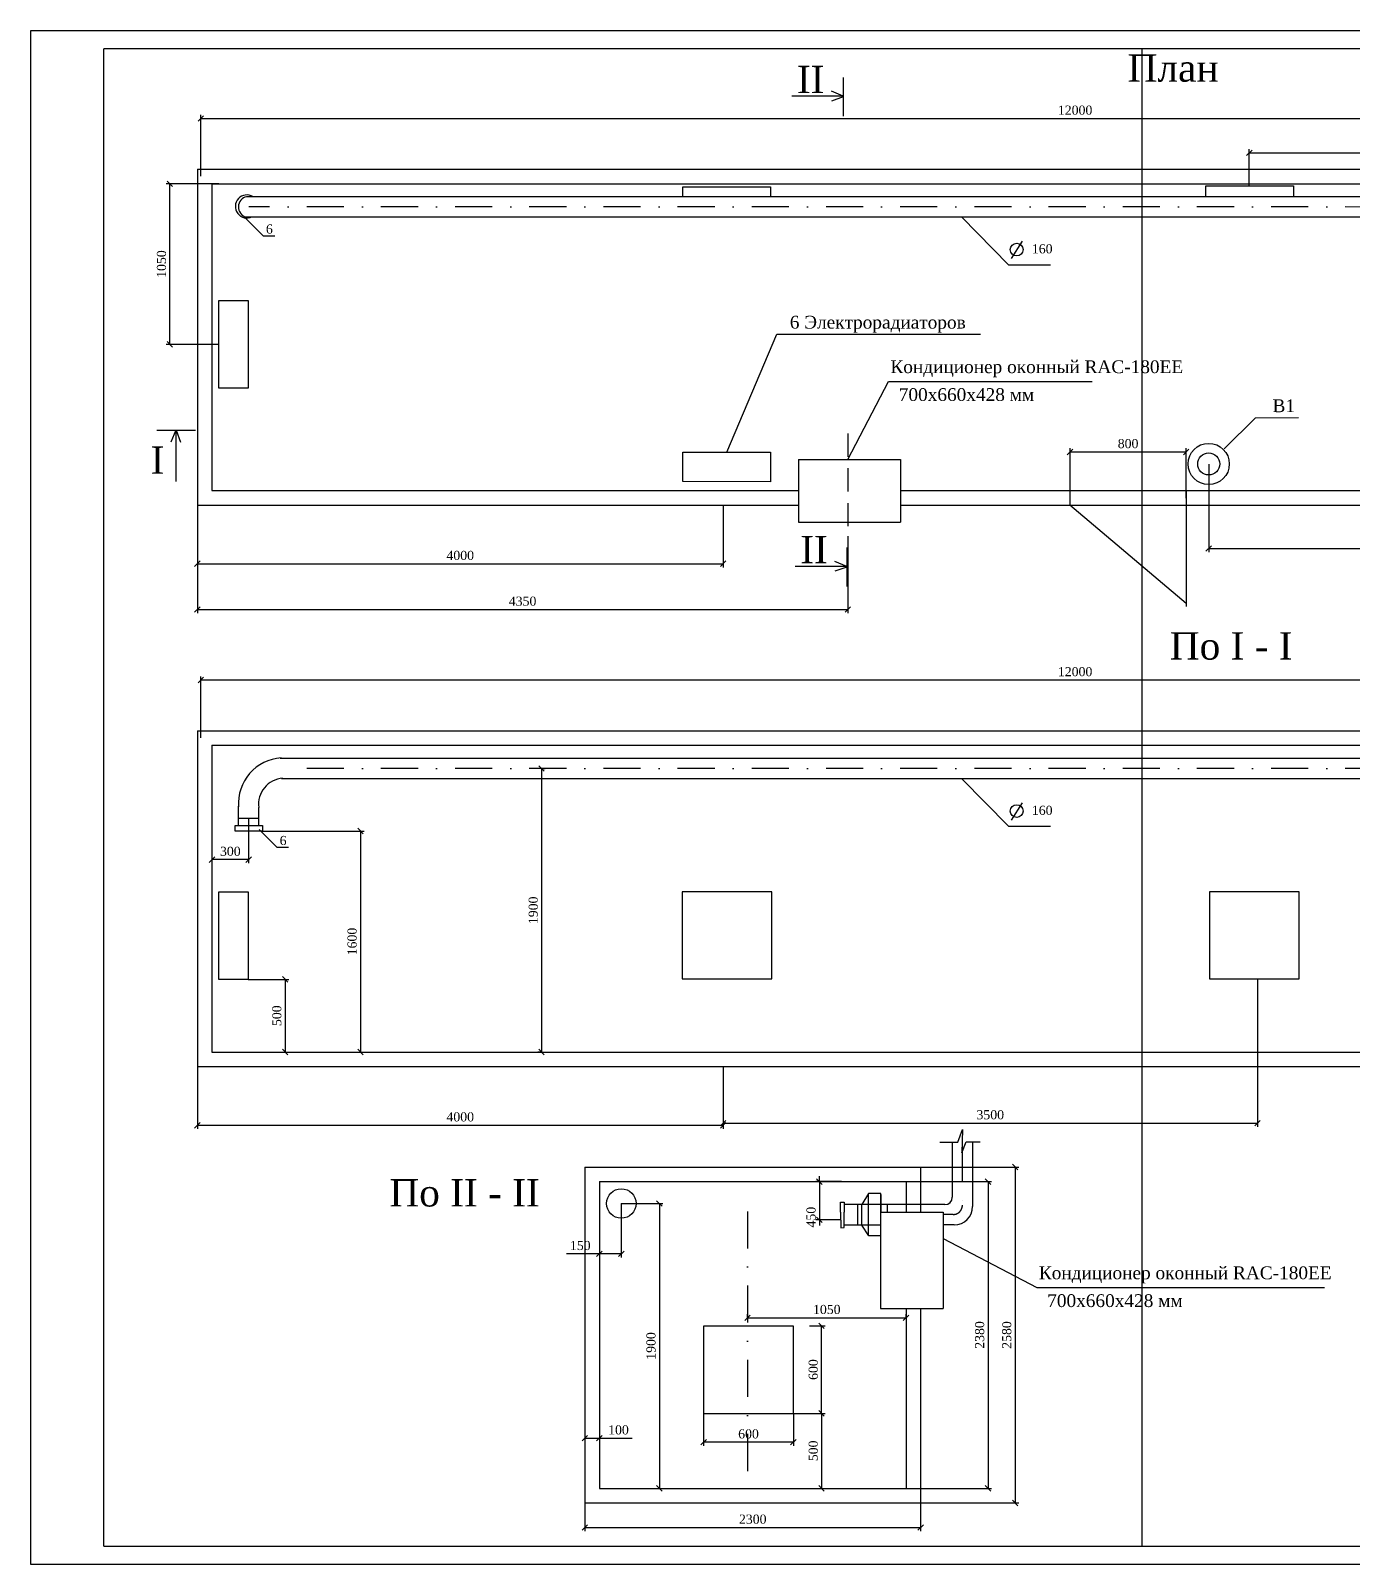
# Model space of a CAD drawing. Header units: millimetres. Extents: x 158645 to 1043550, y -60647 to 236438.
# Drawn here: x 344315 to 380519, y -978 to 41022 of the extents above; entities that cross this region are included whole.
import ezdxf

# ---------------------------------------------------------------- set-up
doc = ezdxf.new("R2010")
doc.units = ezdxf.units.MM
doc.linetypes.add('DASHDOT', pattern=[25.4, 12.7, -6.35, 0, -6.35])
doc.linetypes.add('DASHED', pattern=[19.05, 12.7, -6.35])
doc.layers.add('опорудование', color=7, linetype='Continuous')
doc.styles.add('CН', font='TIMES.TTF')
doc.dimstyles.new('СИС', dxfattribs={"dimscale": 0, "dimtxt": 100, "dimasz": 150, "dimexe": 100, "dimexo": 0.625, "dimgap": 100, "dimtad": 1, "dimdsep": 46, "dimtxsty": 'CН', "dimblk": 'OBLIQUE', "dimcen": 2.5, "dimclrd": 3, "dimclre": 3, "dimclrt": 7, "dimadec": 0, "dimazin": 0, "dimtm": 1e-09, "dimtfac": 1, "dimtmove": 0, "dimatfit": 3, "dimldrblk": 'NONE', "dimfxl": 0, "dimtolj": 1, "dimtzin": 0, "dimarcsym": 0})

# ---------------------------------------------------------------- blocks, each defined once
blk = doc.blocks.new('_Oblique')
at = {"color": 0, "lineweight": -2}
blk.add_line((-0.5, -0.5), (0.5, 0.5), dxfattribs=at)
blk = doc.blocks.new('*D35')
at = {"layer": 'Defpoints', "color": 0, "ltscale": 80}
for p in [(375966, 29485), (372786, 28217), (375966, 28219)]:
    blk.add_point(p, dxfattribs=at)
at = {"layer": 'опорудование', "color": 3, "lineweight": -2, "ltscale": 80}
for p, q in [((372786, 28218), (372786, 29585)), ((372786, 29485), (375966, 29485)), ((375966, 28219), (375966, 29585))]:
    blk.add_line(p, q, dxfattribs=at)
at = {"layer": 'опорудование', "color": 3, "lineweight": -2, "ltscale": 80, "xscale": 150, "yscale": 150, "zscale": 150, "rotation": 180}
blk.add_blockref('_Oblique', (372786, 29485), dxfattribs=at)
at = {"layer": 'опорудование', "color": 3, "lineweight": -2, "ltscale": 80, "xscale": 150, "yscale": 150, "zscale": 150}
blk.add_blockref('_Oblique', (375966, 29485), dxfattribs=at)
at = {"layer": 'опорудование', "color": 7, "ltscale": 80, "insert": (374376, 29712), "char_height": 250, "attachment_point": 5, "style": 'CН'}
blk.add_mtext('\\A1;{\\fTimes New Roman|b0|i0|c204|p18;800}', dxfattribs=at)
blk = doc.blocks.new('_None')
blk = doc.blocks.new('*D36')
at = {"layer": 'Defpoints', "color": 0, "ltscale": 80}
for p in [(396875, 38617), (348974, 37037), (396875, 37180)]:
    blk.add_point(p, dxfattribs=at)
at = {"layer": 'опорудование', "color": 3, "lineweight": -2, "ltscale": 80}
for p, q in [((348974, 37037), (348974, 38717)), ((396875, 37181), (396875, 38717)), ((348974, 38617), (396875, 38617))]:
    blk.add_line(p, q, dxfattribs=at)
at = {"layer": 'опорудование', "color": 3, "lineweight": -2, "ltscale": 80, "xscale": 150, "yscale": 150, "zscale": 150, "rotation": 180}
blk.add_blockref('_Oblique', (348974, 38617), dxfattribs=at)
at = {"layer": 'опорудование', "color": 3, "lineweight": -2, "ltscale": 80, "xscale": 150, "yscale": 150, "zscale": 150}
blk.add_blockref('_Oblique', (396875, 38617), dxfattribs=at)
at = {"layer": 'опорудование', "color": 7, "ltscale": 80, "insert": (372925, 38844), "char_height": 250, "attachment_point": 5, "style": 'CН'}
blk.add_mtext('\\A1;{\\fTimes New Roman|b0|i0|c204|p18;12000}', dxfattribs=at)
blk = doc.blocks.new('*D38')
at = {"layer": 'Defpoints', "color": 0, "ltscale": 80}
for p in [(348882, 28030), (363282, 28030), (363282, 26424)]:
    blk.add_point(p, dxfattribs=at)
at = {"layer": 'опорудование', "color": 3, "lineweight": -2, "ltscale": 80}
for p, q in [((348882, 28029), (348882, 26324)), ((363282, 28029), (363282, 26324)), ((348882, 26424), (363282, 26424))]:
    blk.add_line(p, q, dxfattribs=at)
at = {"layer": 'опорудование', "color": 3, "lineweight": -2, "ltscale": 80, "xscale": 150, "yscale": 150, "zscale": 150, "rotation": 180}
blk.add_blockref('_Oblique', (348882, 26424), dxfattribs=at)
at = {"layer": 'опорудование', "color": 3, "lineweight": -2, "ltscale": 80, "xscale": 150, "yscale": 150, "zscale": 150}
blk.add_blockref('_Oblique', (363282, 26424), dxfattribs=at)
at = {"layer": 'опорудование', "color": 7, "ltscale": 80, "insert": (356082, 26651), "char_height": 250, "attachment_point": 5, "style": 'CН'}
blk.add_mtext('\\A1;{\\fTimes New Roman|b0|i0|c204|p18;4000}', dxfattribs=at)
blk = doc.blocks.new('*D39')
at = {"layer": 'Defpoints', "color": 0, "ltscale": 80}
for p in [(389028, 37676), (389028, 37551), (377696, 36776)]:
    blk.add_point(p, dxfattribs=at)
at = {"layer": 'опорудование', "color": 3, "lineweight": -2, "ltscale": 80}
for p, q in [((377696, 36776), (377696, 37776)), ((377696, 37676), (389028, 37676)), ((389028, 37551), (389028, 37776))]:
    blk.add_line(p, q, dxfattribs=at)
at = {"layer": 'опорудование', "color": 3, "lineweight": -2, "ltscale": 80, "xscale": 150, "yscale": 150, "zscale": 150, "rotation": 180}
blk.add_blockref('_Oblique', (377696, 37676), dxfattribs=at)
at = {"layer": 'опорудование', "color": 3, "lineweight": -2, "ltscale": 80, "xscale": 150, "yscale": 150, "zscale": 150}
blk.add_blockref('_Oblique', (389028, 37676), dxfattribs=at)
at = {"layer": 'опорудование', "color": 7, "ltscale": 80, "insert": (383362, 37903), "char_height": 250, "attachment_point": 5, "style": 'CН'}
blk.add_mtext('\\A1;{\\fTimes New Roman|b0|i0|c204|p18;4000}', dxfattribs=at)
blk = doc.blocks.new('*D40')
at = {"layer": 'Defpoints', "color": 0, "ltscale": 80}
for p in [(348126, 36830), (349471, 36830), (349471, 32431)]:
    blk.add_point(p, dxfattribs=at)
at = {"layer": 'опорудование', "color": 3, "lineweight": -2, "ltscale": 80}
for p, q in [((349470, 36830), (348026, 36830)), ((348126, 32431), (348126, 36830)), ((349470, 32431), (348026, 32431))]:
    blk.add_line(p, q, dxfattribs=at)
at = {"layer": 'опорудование', "color": 3, "lineweight": -2, "ltscale": 80, "xscale": 150, "yscale": 150, "zscale": 150}
for p, rotation in [((348126, 36830), 90), ((348126, 32431), 270)]:
    blk.add_blockref('_Oblique', p, dxfattribs=dict(at, rotation=rotation))
at = {"layer": 'опорудование', "color": 7, "ltscale": 80, "insert": (347899, 34630), "char_height": 250, "attachment_point": 5, "rotation": 90, "style": 'CН'}
blk.add_mtext('\\A1;{\\fTimes New Roman|b0|i0|c204|p18;1050}', dxfattribs=at)
blk = doc.blocks.new('*D45')
at = {"layer": 'Defpoints', "color": 0, "ltscale": 80}
for p in [(396875, 23240), (348974, 21659), (396875, 21803)]:
    blk.add_point(p, dxfattribs=at)
at = {"layer": 'опорудование', "color": 3, "lineweight": -2, "ltscale": 80}
for p, q in [((348974, 21660), (348974, 23340)), ((348974, 23240), (396875, 23240)), ((396875, 21803), (396875, 23340))]:
    blk.add_line(p, q, dxfattribs=at)
at = {"layer": 'опорудование', "color": 3, "lineweight": -2, "ltscale": 80, "xscale": 150, "yscale": 150, "zscale": 150, "rotation": 180}
blk.add_blockref('_Oblique', (348974, 23240), dxfattribs=at)
at = {"layer": 'опорудование', "color": 3, "lineweight": -2, "ltscale": 80, "xscale": 150, "yscale": 150, "zscale": 150}
blk.add_blockref('_Oblique', (396875, 23240), dxfattribs=at)
at = {"layer": 'опорудование', "color": 7, "ltscale": 80, "insert": (372925, 23467), "char_height": 250, "attachment_point": 5, "style": 'CН'}
blk.add_mtext('\\A1;{\\fTimes New Roman|b0|i0|c204|p18;12000}', dxfattribs=at)
blk = doc.blocks.new('*D47')
at = {"layer": 'Defpoints', "color": 0, "ltscale": 80}
for p in [(348882, 12652), (363282, 12652), (363282, 11046)]:
    blk.add_point(p, dxfattribs=at)
at = {"layer": 'опорудование', "color": 3, "lineweight": -2, "ltscale": 80}
for p, q in [((348882, 12651), (348882, 10946)), ((363282, 12651), (363282, 10946)), ((348882, 11046), (363282, 11046))]:
    blk.add_line(p, q, dxfattribs=at)
at = {"layer": 'опорудование', "color": 3, "lineweight": -2, "ltscale": 80, "xscale": 150, "yscale": 150, "zscale": 150, "rotation": 180}
blk.add_blockref('_Oblique', (348882, 11046), dxfattribs=at)
at = {"layer": 'опорудование', "color": 3, "lineweight": -2, "ltscale": 80, "xscale": 150, "yscale": 150, "zscale": 150}
blk.add_blockref('_Oblique', (363282, 11046), dxfattribs=at)
at = {"layer": 'опорудование', "color": 7, "ltscale": 80, "insert": (356082, 11274), "char_height": 250, "attachment_point": 5, "style": 'CН'}
blk.add_mtext('\\A1;{\\fTimes New Roman|b0|i0|c204|p18;4000}', dxfattribs=at)
blk = doc.blocks.new('*D48')
at = {"layer": 'Defpoints', "color": 0, "ltscale": 80}
for p in [(350271, 15041), (350271, 13052), (351285, 13052)]:
    blk.add_point(p, dxfattribs=at)
at = {"layer": 'опорудование', "color": 3, "lineweight": -2, "ltscale": 80}
for p, q in [((350271, 15041), (351385, 15041)), ((351285, 15041), (351285, 13052)), ((350271, 13052), (351385, 13052))]:
    blk.add_line(p, q, dxfattribs=at)
at = {"layer": 'опорудование', "color": 3, "lineweight": -2, "ltscale": 80, "xscale": 150, "yscale": 150, "zscale": 150}
for p, rotation in [((351285, 15041), 90), ((351285, 13052), 270)]:
    blk.add_blockref('_Oblique', p, dxfattribs=dict(at, rotation=rotation))
at = {"layer": 'опорудование', "color": 7, "ltscale": 80, "insert": (351058, 14046), "char_height": 250, "attachment_point": 5, "rotation": 90, "style": 'CН'}
blk.add_mtext('\\A1;{\\fTimes New Roman|b0|i0|c204|p18;500}', dxfattribs=at)
blk = doc.blocks.new('*D50')
at = {"layer": 'Defpoints', "color": 0, "ltscale": 80}
for p in [(377920, 15047), (363282, 11799), (377920, 11105)]:
    blk.add_point(p, dxfattribs=at)
at = {"layer": 'опорудование', "color": 3, "lineweight": -2, "ltscale": 80}
for p, q in [((377920, 15047), (377920, 11005)), ((363282, 11798), (363282, 11005)), ((363282, 11105), (377920, 11105))]:
    blk.add_line(p, q, dxfattribs=at)
at = {"layer": 'опорудование', "color": 3, "lineweight": -2, "ltscale": 80, "xscale": 150, "yscale": 150, "zscale": 150, "rotation": 180}
blk.add_blockref('_Oblique', (363282, 11105), dxfattribs=at)
at = {"layer": 'опорудование', "color": 3, "lineweight": -2, "ltscale": 80, "xscale": 150, "yscale": 150, "zscale": 150}
blk.add_blockref('_Oblique', (377920, 11105), dxfattribs=at)
at = {"layer": 'опорудование', "color": 7, "ltscale": 80, "insert": (370601, 11333), "char_height": 250, "attachment_point": 5, "style": 'CН'}
blk.add_mtext('\\A1;{\\fTimes New Roman|b0|i0|c204|p18;3500}', dxfattribs=at)
blk = doc.blocks.new('*D51')
at = {"layer": 'Defpoints', "color": 0, "ltscale": 80}
for p in [(350616, 19104), (350616, 13052), (353348, 13052)]:
    blk.add_point(p, dxfattribs=at)
at = {"layer": 'опорудование', "color": 3, "lineweight": -2, "ltscale": 80}
for p, q in [((350617, 19104), (353448, 19104)), ((353348, 19104), (353348, 13052)), ((350617, 13052), (353448, 13052))]:
    blk.add_line(p, q, dxfattribs=at)
at = {"layer": 'опорудование', "color": 3, "lineweight": -2, "ltscale": 80, "xscale": 150, "yscale": 150, "zscale": 150}
for p, rotation in [((353348, 19104), 90), ((353348, 13052), 270)]:
    blk.add_blockref('_Oblique', p, dxfattribs=dict(at, rotation=rotation))
at = {"layer": 'опорудование', "color": 7, "ltscale": 80, "insert": (353121, 16078), "char_height": 250, "attachment_point": 5, "rotation": 90, "style": 'CН'}
blk.add_mtext('\\A1;{\\fTimes New Roman|b0|i0|c204|p18;1600}', dxfattribs=at)
blk = doc.blocks.new('*D52')
at = {"layer": 'Defpoints', "color": 0, "ltscale": 80}
for p in [(349282, 19457), (350286, 19457), (349282, 18320)]:
    blk.add_point(p, dxfattribs=at)
at = {"layer": 'опорудование', "color": 3, "lineweight": -2, "ltscale": 80}
for p, q in [((349282, 19456), (349282, 18220)), ((350286, 19456), (350286, 18220)), ((350286, 18320), (349282, 18320))]:
    blk.add_line(p, q, dxfattribs=at)
at = {"layer": 'опорудование', "color": 3, "lineweight": -2, "ltscale": 80, "xscale": 150, "yscale": 150, "zscale": 150, "rotation": 180}
blk.add_blockref('_Oblique', (349282, 18320), dxfattribs=at)
at = {"layer": 'опорудование', "color": 3, "lineweight": -2, "ltscale": 80, "xscale": 150, "yscale": 150, "zscale": 150}
blk.add_blockref('_Oblique', (350286, 18320), dxfattribs=at)
at = {"layer": 'опорудование', "color": 7, "ltscale": 80, "insert": (349784, 18547), "char_height": 250, "attachment_point": 5, "style": 'CН'}
blk.add_mtext('\\A1;{\\fTimes New Roman|b0|i0|c204|p18;300}', dxfattribs=at)
blk = doc.blocks.new('*D53')
at = {"layer": 'Defpoints', "color": 0, "ltscale": 80}
for p in [(358310, 20815), (358310, 13052), (358310, 13052)]:
    blk.add_point(p, dxfattribs=at)
at = {"layer": 'опорудование', "color": 3, "lineweight": -2, "ltscale": 80}
for p, q in [((358310, 20815), (358310, 13052)), ((358311, 20815), (358410, 20815)), ((358310, 13052), (358210, 13052))]:
    blk.add_line(p, q, dxfattribs=at)
at = {"layer": 'опорудование', "color": 3, "lineweight": -2, "ltscale": 80, "xscale": 150, "yscale": 150, "zscale": 150}
for p, rotation in [((358310, 20815), 90), ((358310, 13052), 270)]:
    blk.add_blockref('_Oblique', p, dxfattribs=dict(at, rotation=rotation))
at = {"layer": 'опорудование', "color": 7, "ltscale": 80, "insert": (358083, 16933), "char_height": 250, "attachment_point": 5, "rotation": 90, "style": 'CН'}
blk.add_mtext('\\A1;{\\fTimes New Roman|b0|i0|c204|p18;1900}', dxfattribs=at)
blk = doc.blocks.new('*D54')
at = {"layer": 'Defpoints', "color": 0, "ltscale": 80}
for p in [(365208, 3157), (365208, 1103), (365980, 1103)]:
    blk.add_point(p, dxfattribs=at)
at = {"layer": 'опорудование', "color": 3, "lineweight": -2, "ltscale": 80}
for p, q in [((365209, 3157), (366080, 3157)), ((365980, 3157), (365980, 1103)), ((365209, 1103), (366080, 1103))]:
    blk.add_line(p, q, dxfattribs=at)
at = {"layer": 'опорудование', "color": 3, "lineweight": -2, "ltscale": 80, "xscale": 150, "yscale": 150, "zscale": 150}
for p, rotation in [((365980, 3157), 90), ((365980, 1103), 270)]:
    blk.add_blockref('_Oblique', p, dxfattribs=dict(at, rotation=rotation))
at = {"layer": 'опорудование', "color": 7, "ltscale": 80, "insert": (365753, 2130), "char_height": 250, "attachment_point": 5, "rotation": 90, "style": 'CН'}
blk.add_mtext('\\A1;{\\fTimes New Roman|b0|i0|c204|p18;500}', dxfattribs=at)
blk = doc.blocks.new('*D55')
at = {"layer": 'Defpoints', "color": 0, "ltscale": 80}
for p in [(365644, 5554), (365980, 5554), (365644, 3157)]:
    blk.add_point(p, dxfattribs=at)
at = {"layer": 'опорудование', "color": 3, "lineweight": -2, "ltscale": 80}
for p, q in [((365645, 5554), (366080, 5554)), ((365980, 3157), (365980, 5554)), ((365645, 3157), (366080, 3157))]:
    blk.add_line(p, q, dxfattribs=at)
at = {"layer": 'опорудование', "color": 3, "lineweight": -2, "ltscale": 80, "xscale": 150, "yscale": 150, "zscale": 150}
for p, rotation in [((365980, 5554), 90), ((365980, 3157), 270)]:
    blk.add_blockref('_Oblique', p, dxfattribs=dict(at, rotation=rotation))
at = {"layer": 'опорудование', "color": 7, "ltscale": 80, "insert": (365753, 4356), "char_height": 250, "attachment_point": 5, "rotation": 90, "style": 'CН'}
blk.add_mtext('\\A1;{\\fTimes New Roman|b0|i0|c204|p18;600}', dxfattribs=at)
blk = doc.blocks.new('*D56')
at = {"layer": 'Defpoints', "color": 0, "ltscale": 80}
for p in [(363952, 5772), (368294, 5772), (368294, 5772)]:
    blk.add_point(p, dxfattribs=at)
at = {"layer": 'опорудование', "color": 3, "lineweight": -2, "ltscale": 80}
for p, q in [((363952, 5773), (363952, 5872)), ((363952, 5772), (368294, 5772)), ((368294, 5773), (368294, 5872))]:
    blk.add_line(p, q, dxfattribs=at)
at = {"layer": 'опорудование', "color": 3, "lineweight": -2, "ltscale": 80, "xscale": 150, "yscale": 150, "zscale": 150, "rotation": 180}
blk.add_blockref('_Oblique', (363952, 5772), dxfattribs=at)
at = {"layer": 'опорудование', "color": 3, "lineweight": -2, "ltscale": 80, "xscale": 150, "yscale": 150, "zscale": 150}
blk.add_blockref('_Oblique', (368294, 5772), dxfattribs=at)
at = {"layer": 'опорудование', "color": 7, "ltscale": 80, "insert": (366123, 6000), "char_height": 250, "attachment_point": 5, "style": 'CН'}
blk.add_mtext('\\A1;{\\fTimes New Roman|b0|i0|c204|p18;1050}', dxfattribs=at)
blk = doc.blocks.new('*D57')
at = {"layer": 'Defpoints', "color": 0, "ltscale": 80}
for p in [(359894, 8903), (360494, 8903), (359894, 7525)]:
    blk.add_point(p, dxfattribs=at)
at = {"layer": 'опорудование', "color": 3, "lineweight": -2, "ltscale": 80}
for p, q in [((359894, 8902), (359894, 7425)), ((360494, 8902), (360494, 7425)), ((359894, 7525), (358997, 7525)), ((360494, 7525), (359894, 7525))]:
    blk.add_line(p, q, dxfattribs=at)
at = {"layer": 'опорудование', "color": 3, "lineweight": -2, "ltscale": 80, "xscale": 150, "yscale": 150, "zscale": 150, "rotation": 180}
blk.add_blockref('_Oblique', (359894, 7525), dxfattribs=at)
at = {"layer": 'опорудование', "color": 3, "lineweight": -2, "ltscale": 80, "xscale": 150, "yscale": 150, "zscale": 150}
blk.add_blockref('_Oblique', (360494, 7525), dxfattribs=at)
at = {"layer": 'опорудование', "color": 7, "ltscale": 80, "insert": (359370, 7752), "char_height": 250, "attachment_point": 5, "style": 'CН'}
blk.add_mtext('\\A1;{\\fTimes New Roman|b0|i0|c204|p18;150}', dxfattribs=at)
blk = doc.blocks.new('*D58')
at = {"layer": 'Defpoints', "color": 0, "ltscale": 80}
for p in [(362750, 3157), (365208, 3157), (362750, 2365)]:
    blk.add_point(p, dxfattribs=at)
at = {"layer": 'опорудование', "color": 3, "lineweight": -2, "ltscale": 80}
for p, q in [((362750, 3156), (362750, 2265)), ((365208, 3156), (365208, 2265)), ((365208, 2365), (362750, 2365))]:
    blk.add_line(p, q, dxfattribs=at)
at = {"layer": 'опорудование', "color": 3, "lineweight": -2, "ltscale": 80, "xscale": 150, "yscale": 150, "zscale": 150, "rotation": 180}
blk.add_blockref('_Oblique', (362750, 2365), dxfattribs=at)
at = {"layer": 'опорудование', "color": 3, "lineweight": -2, "ltscale": 80, "xscale": 150, "yscale": 150, "zscale": 150}
blk.add_blockref('_Oblique', (365208, 2365), dxfattribs=at)
at = {"layer": 'опорудование', "color": 7, "ltscale": 80, "insert": (363979, 2593), "char_height": 250, "attachment_point": 5, "style": 'CН'}
blk.add_mtext('\\A1;{\\fTimes New Roman|b0|i0|c204|p18;600}', dxfattribs=at)
blk = doc.blocks.new('*D59')
at = {"layer": 'Defpoints', "color": 0, "ltscale": 80}
for p in [(360494, 8902), (360494, 1103), (361536, 1103)]:
    blk.add_point(p, dxfattribs=at)
at = {"layer": 'опорудование', "color": 3, "lineweight": -2, "ltscale": 80}
for p, q in [((360494, 8902), (361636, 8902)), ((361536, 8902), (361536, 1103)), ((360494, 1103), (361636, 1103))]:
    blk.add_line(p, q, dxfattribs=at)
at = {"layer": 'опорудование', "color": 3, "lineweight": -2, "ltscale": 80, "xscale": 150, "yscale": 150, "zscale": 150}
for p, rotation in [((361536, 8902), 90), ((361536, 1103), 270)]:
    blk.add_blockref('_Oblique', p, dxfattribs=dict(at, rotation=rotation))
at = {"layer": 'опорудование', "color": 7, "ltscale": 80, "insert": (361308, 5002), "char_height": 250, "attachment_point": 5, "rotation": 90, "style": 'CН'}
blk.add_mtext('\\A1;{\\fTimes New Roman|b0|i0|c204|p18;1900}', dxfattribs=at)
blk = doc.blocks.new('*D60')
at = {"layer": 'Defpoints', "color": 0, "ltscale": 80}
for p in [(368694, 9903), (368694, 702), (371281, 702)]:
    blk.add_point(p, dxfattribs=at)
at = {"layer": 'опорудование', "color": 3, "lineweight": -2, "ltscale": 80}
for p, q in [((368694, 9903), (371381, 9903)), ((371281, 9903), (371281, 702)), ((368694, 702), (371381, 702))]:
    blk.add_line(p, q, dxfattribs=at)
at = {"layer": 'опорудование', "color": 3, "lineweight": -2, "ltscale": 80, "xscale": 150, "yscale": 150, "zscale": 150}
for p, rotation in [((371281, 9903), 90), ((371281, 702), 270)]:
    blk.add_blockref('_Oblique', p, dxfattribs=dict(at, rotation=rotation))
at = {"layer": 'опорудование', "color": 7, "ltscale": 80, "insert": (371053, 5302), "char_height": 250, "attachment_point": 5, "rotation": 90, "style": 'CН'}
blk.add_mtext('\\A1;{\\fTimes New Roman|b0|i0|c204|p18;2580}', dxfattribs=at)
blk = doc.blocks.new('*D61')
at = {"layer": 'Defpoints', "color": 0, "ltscale": 80}
for p in [(359494, 703), (368694, 703), (368694, 30)]:
    blk.add_point(p, dxfattribs=at)
at = {"layer": 'опорудование', "color": 3, "lineweight": -2, "ltscale": 80}
for p, q in [((359494, 702), (359494, -70)), ((368694, 702), (368694, -70)), ((359494, 30), (368694, 30))]:
    blk.add_line(p, q, dxfattribs=at)
at = {"layer": 'опорудование', "color": 3, "lineweight": -2, "ltscale": 80, "xscale": 150, "yscale": 150, "zscale": 150, "rotation": 180}
blk.add_blockref('_Oblique', (359494, 30), dxfattribs=at)
at = {"layer": 'опорудование', "color": 3, "lineweight": -2, "ltscale": 80, "xscale": 150, "yscale": 150, "zscale": 150}
blk.add_blockref('_Oblique', (368694, 30), dxfattribs=at)
at = {"layer": 'опорудование', "color": 7, "ltscale": 80, "insert": (364094, 257), "char_height": 250, "attachment_point": 5, "style": 'CН'}
blk.add_mtext('\\A1;{\\fTimes New Roman|b0|i0|c204|p18;2300}', dxfattribs=at)
blk = doc.blocks.new('*D62')
at = {"layer": 'Defpoints', "color": 0, "ltscale": 80}
for p in [(359494, 2925), (359894, 2925), (359894, 2476)]:
    blk.add_point(p, dxfattribs=at)
at = {"layer": 'опорудование', "color": 3, "lineweight": -2, "ltscale": 80}
for p, q in [((359494, 2925), (359494, 2376)), ((359894, 2925), (359894, 2376)), ((359494, 2476), (359894, 2476)), ((359894, 2476), (360790, 2476))]:
    blk.add_line(p, q, dxfattribs=at)
at = {"layer": 'опорудование', "color": 3, "lineweight": -2, "ltscale": 80, "xscale": 150, "yscale": 150, "zscale": 150, "rotation": 180}
blk.add_blockref('_Oblique', (359494, 2476), dxfattribs=at)
at = {"layer": 'опорудование', "color": 3, "lineweight": -2, "ltscale": 80, "xscale": 150, "yscale": 150, "zscale": 150}
blk.add_blockref('_Oblique', (359894, 2476), dxfattribs=at)
at = {"layer": 'опорудование', "color": 7, "ltscale": 80, "insert": (360417, 2703), "char_height": 250, "attachment_point": 5, "style": 'CН'}
blk.add_mtext('\\A1;{\\fTimes New Roman|b0|i0|c204|p18;100}', dxfattribs=at)
blk = doc.blocks.new('*D63')
at = {"layer": 'Defpoints', "color": 0, "ltscale": 80}
for p in [(376584, 29155), (388817, 29155), (388817, 26843)]:
    blk.add_point(p, dxfattribs=at)
at = {"layer": 'опорудование', "color": 3, "lineweight": -2, "ltscale": 80}
for p, q in [((376584, 29155), (376584, 26743)), ((388817, 29155), (388817, 26743)), ((376584, 26843), (388817, 26843))]:
    blk.add_line(p, q, dxfattribs=at)
at = {"layer": 'опорудование', "color": 3, "lineweight": -2, "ltscale": 80, "xscale": 150, "yscale": 150, "zscale": 150, "rotation": 180}
blk.add_blockref('_Oblique', (376584, 26843), dxfattribs=at)
at = {"layer": 'опорудование', "color": 3, "lineweight": -2, "ltscale": 80, "xscale": 150, "yscale": 150, "zscale": 150}
blk.add_blockref('_Oblique', (388817, 26843), dxfattribs=at)
at = {"layer": 'опорудование', "color": 7, "ltscale": 80, "insert": (382700, 27070), "char_height": 250, "attachment_point": 5, "style": 'CН'}
blk.add_mtext('\\A1;{\\fTimes New Roman|b0|i0|c204|p18;3100}', dxfattribs=at)
blk = doc.blocks.new('*D111')
at = {"layer": 'Defpoints', "color": 0, "ltscale": 80}
for p in [(366527, 9503), (365919, 8454), (366504, 8454)]:
    blk.add_point(p, dxfattribs=at)
at = {"layer": 'опорудование', "color": 3, "lineweight": -2, "ltscale": 80}
for p, q in [((366526, 9503), (365819, 9503)), ((365919, 9503), (365919, 9653)), ((365919, 9503), (365919, 8454)), ((366503, 8454), (365819, 8454)), ((365919, 8454), (365919, 8304))]:
    blk.add_line(p, q, dxfattribs=at)
at = {"layer": 'опорудование', "color": 3, "lineweight": -2, "ltscale": 80, "xscale": 150, "yscale": 150, "zscale": 150}
for p, rotation in [((365919, 9503), 270), ((365919, 8454), 90)]:
    blk.add_blockref('_Oblique', p, dxfattribs=dict(at, rotation=rotation))
at = {"layer": 'опорудование', "color": 7, "ltscale": 80, "insert": (365692, 8530), "char_height": 250, "attachment_point": 5, "rotation": 90, "style": 'CН'}
blk.add_mtext('\\A1;{\\fTimes New Roman|b0|i0|c204|p18;450}', dxfattribs=at)
blk = doc.blocks.new('*D112')
at = {"layer": 'Defpoints', "color": 0, "ltscale": 80}
for p in [(348882, 27176), (366698, 27176), (366698, 25170)]:
    blk.add_point(p, dxfattribs=at)
at = {"layer": 'опорудование', "color": 3, "lineweight": -2, "ltscale": 80}
for p, q in [((348882, 27176), (348882, 25070)), ((366698, 27176), (366698, 25070)), ((348882, 25170), (366698, 25170))]:
    blk.add_line(p, q, dxfattribs=at)
at = {"layer": 'опорудование', "color": 3, "lineweight": -2, "ltscale": 80, "xscale": 150, "yscale": 150, "zscale": 150, "rotation": 180}
blk.add_blockref('_Oblique', (348882, 25170), dxfattribs=at)
at = {"layer": 'опорудование', "color": 3, "lineweight": -2, "ltscale": 80, "xscale": 150, "yscale": 150, "zscale": 150}
blk.add_blockref('_Oblique', (366698, 25170), dxfattribs=at)
at = {"layer": 'опорудование', "color": 7, "ltscale": 80, "insert": (357790, 25397), "char_height": 250, "attachment_point": 5, "style": 'CН'}
blk.add_mtext('\\A1;{\\fTimes New Roman|b0|i0|c204|p18;4350}', dxfattribs=at)
blk = doc.blocks.new('*D113')
at = {"layer": 'Defpoints', "color": 0, "ltscale": 80}
for p in [(368294, 9503), (368294, 1103), (370539, 1103)]:
    blk.add_point(p, dxfattribs=at)
at = {"layer": 'опорудование', "color": 3, "lineweight": -2, "ltscale": 80}
for p, q in [((368294, 9503), (370639, 9503)), ((370539, 9503), (370539, 1103)), ((368294, 1103), (370639, 1103))]:
    blk.add_line(p, q, dxfattribs=at)
at = {"layer": 'опорудование', "color": 3, "lineweight": -2, "ltscale": 80, "xscale": 150, "yscale": 150, "zscale": 150}
for p, rotation in [((370539, 9503), 90), ((370539, 1103), 270)]:
    blk.add_blockref('_Oblique', p, dxfattribs=dict(at, rotation=rotation))
at = {"layer": 'опорудование', "color": 7, "ltscale": 80, "insert": (370311, 5303), "char_height": 250, "attachment_point": 5, "rotation": 90, "style": 'CН'}
blk.add_mtext('\\A1;{\\fTimes New Roman|b0|i0|c204|p18;2380}', dxfattribs=at)

msp = doc.modelspace()

# ---------------------------------------------------------------- linework, layer by layer
at = {"layer": 'Defpoints', "color": 2}
msp.add_line((374765.041, -477.891), (374765.041, 40522.109), dxfattribs=at)
at = {"layer": 'опорудование'}
for p, q in [((344315.041, 41022.109), (344315.041, -977.891)), ((403715.041, 41022.109), (344315.041, 41022.109)), ((344315.041, 41022.109), (344315.041, -977.891)), ((403215.041, 40522.109), (346315.041, 40522.109)), ((344315.041, -977.891), (403715.041, -977.891))]:
    msp.add_line(p, q, dxfattribs=at)
at = {"layer": 'опорудование', "color": 7}
msp.add_line((346315.041, -477.891), (346315.041, 40522.109), dxfattribs=at)
at = {"layer": 'опорудование', "color": 1, "ltscale": 80}
for p, q in [((366575.009, 39740.362), (366575.009, 38680.116)), ((366575.009, 39225.09), (365166.055, 39225.09)), ((366575.009, 39225.09), (366249.569, 39362.577)), ((366575.009, 39210.239), (366249.569, 39094.471)), ((347772.67, 30081.716), (348832.915, 30081.716)), ((348287.942, 30081.716), (348150.454, 29756.276)), ((348287.942, 30081.716), (348287.942, 28672.763)), ((348302.792, 30081.716), (348418.561, 29756.276)), ((366667.604, 26349.149), (366342.164, 26486.637)), ((366667.604, 26864.422), (366667.604, 25804.176)), ((366667.604, 26349.149), (365258.651, 26349.149)), ((366667.604, 26334.299), (366342.164, 26218.53))]:
    msp.add_line(p, q, dxfattribs=at)
at = {"layer": 'опорудование', "color": 7, "ltscale": 80}
for p, q in [((348882.131, 37229.593), (396838.12, 37229.593)), ((348882.131, 37229.593), (348882.131, 28029.593)), ((349282.131, 36829.593), (396438.12, 36829.593)), ((349282.131, 36829.593), (349282.131, 28429.593)), ((350224.362, 36478.314), (389570.543, 36478.314)), ((350201.284, 35923.38), (389570.543, 35923.38)), ((371475.622, 35253.314), (371173.35, 34781.504)), ((365343.323, 29276.96), (368143.323, 29276.96)), ((365343.323, 29276.96), (365343.323, 27564.96)), ((368143.323, 29276.96), (368143.323, 27564.96)), ((349282.131, 28429.593), (359413.861, 28429.593)), ((359247.792, 28429.593), (360653.55, 28429.593)), ((360403.074, 28429.593), (362072.978, 28429.593)), ((361952.757, 28429.593), (365343.323, 28429.593)), ((368143.323, 28429.593), (377247.273, 28429.593)), ((372780.303, 28429.579), (372780.303, 28034.651)), ((375965.828, 28429.593), (375967.022, 25249.9)), ((377247.273, 28429.593), (377660.713, 28429.593)), ((377630.333, 28429.593), (379504.709, 28429.593)), ((378834.392, 28429.593), (396438.12, 28429.593)), ((348882.131, 28029.593), (359413.861, 28029.593)), ((348882.131, 28029.593), (363704.975, 28029.593)), ((359247.779, 28029.593), (360753.783, 28029.593)), ((360403.061, 28029.593), (362128.377, 28029.593)), ((361944.564, 28029.593), (365343.323, 28029.593)), ((368143.323, 28029.593), (377247.278, 28029.593)), ((368143.323, 28029.593), (396838.12, 28029.593)), ((372780.303, 28034.651), (375967.022, 25342.862)), ((377247.278, 28029.593), (377718.914, 28029.593)), ((377630.333, 28029.593), (379364.737, 28029.593)), ((378834.392, 28029.593), (396838.12, 28029.593)), ((365343.323, 27564.96), (368143.323, 27564.96)), ((348882.131, 21852.018), (396838.12, 21852.018)), ((348882.131, 21852.018), (348882.131, 12652.018)), ((349282.131, 21452.018), (396438.12, 21452.018)), ((349282.131, 21452.018), (349282.131, 13052.018)), ((351149.47, 21100.74), (394252.984, 21100.74)), ((350201.284, 20545.805), (350210.191, 20545.805)), ((351186.789, 20545.805), (394252.654, 20545.805)), ((350009.021, 19257.361), (350009.021, 19788.409)), ((350563.956, 19257.361), (350563.956, 19749.455)), ((371475.622, 19875.739), (371173.35, 19403.929)), ((350009.021, 19456.799), (350563.956, 19456.799)), ((349282.131, 13052.018), (359413.861, 13052.018)), ((359247.792, 13052.018), (360653.55, 13052.018)), ((360403.074, 13052.018), (362072.978, 13052.018)), ((361952.757, 13052.018), (365966.446, 13052.018)), ((365338.521, 13052.018), (377247.273, 13052.018)), ((377247.273, 13052.018), (377660.713, 13052.018)), ((377630.333, 13052.018), (379504.709, 13052.018)), ((378834.392, 13052.018), (396438.12, 13052.018)), ((348882.131, 12652.018), (396838.12, 12652.018)), ((348882.131, 12652.018), (359413.861, 12652.018)), ((359247.779, 12652.018), (360753.783, 12652.018)), ((360403.061, 12652.018), (362128.377, 12652.018)), ((361944.564, 12652.018), (365991.061, 12652.018)), ((365338.147, 12652.018), (377247.278, 12652.018)), ((377247.278, 12652.018), (377718.914, 12652.018)), ((377630.333, 12652.018), (379364.737, 12652.018)), ((378834.392, 12652.018), (396838.12, 12652.018)), ((369708.702, 10578.761), (369837.001, 10928.32)), ((369837.001, 10928.32), (369825.34, 10287.448)), ((369218.796, 10578.761), (369708.702, 10578.761)), ((369559.712, 10578.761), (369559.712, 9074.058)), ((369825.34, 10287.448), (369941.978, 10590.41)), ((369941.978, 10590.41), (370326.906, 10590.41)), ((370114.647, 10590.41), (370114.647, 8819.123)), ((370114.647, 10590.41), (370114.647, 9902.572)), ((359493.645, 9902.572), (368693.645, 9902.572)), ((359493.645, 9902.572), (359493.645, 702.572)), ((368693.645, 9902.572), (368693.645, 8666.327)), ((359893.645, 9502.572), (368293.645, 9502.572)), ((359893.645, 9502.572), (359893.645, 1102.572)), ((368293.645, 9502.572), (368293.645, 8666.327)), ((369359.712, 8874.058), (366596.063, 8874.058)), ((366972.032, 8312.187), (366972.032, 8874.058)), ((367266.081, 9173.336), (367080.882, 8874.058)), ((367080.882, 8313.116), (367080.882, 8874.058)), ((367605.164, 9173.336), (367266.081, 9173.336)), ((367266.081, 8023.28), (367266.081, 9173.336)), ((367600.399, 9154.3), (367604.562, 8666.327)), ((367605.164, 8037.336), (367605.164, 9173.336)), ((367783.921, 8874.058), (367605.164, 8874.058)), ((368434.534, 8874.058), (367605.164, 8874.058)), ((367783.921, 8666.327), (367783.921, 8874.058)), ((367598.289, 8666.327), (369310.289, 8666.327)), ((367598.289, 8666.327), (367598.289, 6026.327)), ((368227.281, 8673.201), (368227.281, 8666.327)), ((369310.289, 8666.327), (369310.289, 6026.327)), ((367598.289, 8305.833), (366596.063, 8305.833)), ((367271.02, 8015.449), (367083.275, 8313.136)), ((367610.09, 8018.342), (367271.02, 8015.449)), ((369614.647, 8319.123), (369310.289, 8319.123)), ((367598.289, 6026.327), (369310.289, 6026.327)), ((368293.645, 6026.327), (368293.645, 1102.572)), ((368693.645, 6026.327), (368693.645, 702.572)), ((359893.645, 1102.572), (368293.645, 1102.572)), ((359493.645, 702.572), (368693.645, 702.572)), ((346315.041, -477.891), (403215.041, -477.891))]:
    msp.add_line(p, q, dxfattribs=at)
at = {"layer": 'опорудование', "color": 3, "linetype": 'DASHDOT', "ltscale": 80}
for p, q in [((395567.235, 36192.102), (350290.618, 36195.646)), ((395567.235, 20814.527), (351587.787, 20814.527)), ((369830.064, 10520.177), (369837.165, 8855.351)), ((363951.528, 8688.759), (363951.528, 1493.61)), ((369588.233, 8604.287), (369310.289, 8603.101))]:
    msp.add_line(p, q, dxfattribs=at)
at = {"layer": 'опорудование', "color": 3, "linetype": 'DASHED', "ltscale": 50}
msp.add_line((366698.479, 29990.951), (366698.479, 25169.694), dxfattribs=at)
at = {"layer": 'опорудование', "color": 1, "ltscale": 80}
for points in [[(362183.024, 36478.314), (362183.024, 36749.783), (364580.311, 36749.783), (364580.311, 36478.314)], [(376508.692, 36478.314), (376508.692, 36775.599), (378905.979, 36775.599), (378905.979, 36478.314)], [(364580.311, 28669.455), (362183.024, 28678.064), (362183.024, 29478.064), (364580.311, 29478.064), (364580.311, 28669.455)]]:
    msp.add_lwpolyline(points, dxfattribs=at)
for points in [[(350270.649, 33629.63), (350270.649, 31232.343), (349470.649, 31232.343), (349470.649, 33629.63)], [(350270.649, 17437.988), (350270.649, 15040.701), (349470.649, 15040.701), (349470.649, 17437.988)], [(362157.306, 15053.621), (364615.532, 15053.621), (364615.532, 17440.456), (362157.306, 17440.456)], [(376604.674, 15053.621), (379062.9, 15053.621), (379062.9, 17440.456), (376604.674, 17440.456)], [(362750.062, 3156.876), (365208.289, 3156.876), (365208.289, 5543.711), (362750.062, 5543.711)]]:
    msp.add_lwpolyline(points, close=True, dxfattribs=at)
at = {"layer": 'опорудование', "color": 7, "ltscale": 80}
msp.add_lwpolyline([(349912.482, 19257.361), (350664.48, 19257.361), (350664.48, 19104.456), (349912.482, 19104.456)], close=True, dxfattribs=at)
for points in [[(366502.611, 8666.327), (366502.611, 8940.617), (366595.001, 8940.617), (366595.001, 8666.327)], [(366502.611, 8666.327), (366505.592, 8241.646), (366597.979, 8242.434), (366595.001, 8666.327)]]:
    msp.add_lwpolyline(points, dxfattribs=at)
for centre, radius in [((371324.486, 35026.842), 174.065), ((376583.55, 29155.484), 564.744), ((376583.55, 29155.484), 301.277), ((371324.486, 19649.267), 174.065)]:
    msp.add_circle(centre, radius, dxfattribs=at)
at = {"layer": 'опорудование', "color": 1, "ltscale": 80}
msp.add_circle((360493.645, 8902.572), 403.79, dxfattribs=at)
at = {"layer": 'опорудование', "color": 7, "ltscale": 80}
for centre, radius, start, end in [((350239.35, 36208.363), 316.591, 58.5045824, 295.8203467), ((350290.618, 36195.646), 285.786, 101.9375604, 254.2738284), ((351253.717, 19860.322), 1248.047, 93.6868427, 184.1993314), ((351262.695, 19844.309), 705.149, 93.6613722, 187.7313192), ((369359.712, 9074.058), 200, 270, 0), ((369614.647, 8819.123), 500, 270, 0)]:
    msp.add_arc(centre, radius, start, end, dxfattribs=at)
at = {"layer": 'опорудование', "color": 3, "linetype": 'DASHDOT', "ltscale": 80}
msp.add_arc((369587.167, 8854.284), 250, 270.2443873, 0.2443873, dxfattribs=at)

# ---------------------------------------------------------------- texts
at = {"layer": 'опорудование', "color": 7, "ltscale": 80, "style": 'CН'}
for s, height, p in [('План', 750, (374361.64, 39624.318)), ('I', 750, (365304.993, 39310.795)), ('I', 750, (365679.664, 39310.795)), ('6', 250, (350759.554, 35466.159)), ('160', 250, (371740.804, 34924.064)), ('6 Электрорадиаторов ', 350, (365109.955, 32863.329)), ('Кондиционер оконный RAC-180EE', 350, (367865.569, 31643.269)), ('700х660х428 мм', 350, (368094.259, 30881.5)), ('В1', 350, (378333.63, 30574.805)), ('I', 750, (347601.499, 28886.986)), ('I', 750, (365397.589, 26434.855)), ('I', 750, (365772.26, 26434.855)), ('По I - I', 750, (375517.125, 23798.202)), ('160', 250, (371740.804, 19546.49)), ('6', 250, (351135.843, 18720.129)), ('По II - II', 750, (354139.163, 8821.761)), ('Кондиционер оконный RAC-180EE', 350, (371931.706, 6830.144)), ('700х660х428 мм', 350, (372160.397, 6068.375))]:
    msp.add_text(s, height=height, dxfattribs=at).set_placement(p)

# ---------------------------------------------------------------- dimensions: what is measured, and where the dimension line sits
at = {"layer": 'опорудование', "color": 7, "ltscale": 80}
for base, p1, p2, text, picture, middle in [((396875.219, 38617.302), (348974.309, 37036.619), (396875.219, 37180.321), '{\\fTimes New Roman|b0|i0|c204|p18;12000}', '*D36', (372924.764, 38844.465)), ((389028.167, 37675.735), (377695.731, 36775.571), (389028.167, 37550.722), '{\\fTimes New Roman|b0|i0|c204|p18;4000}', '*D39', (383361.949, 37902.898)), ((375965.907, 29484.559), (372785.885, 28217.454), (375965.907, 28218.649), '{\\fTimes New Roman|b0|i0|c204|p18;800}', '*D35', (374375.896, 29711.722)), ((388816.739, 26842.938), (376583.55, 29155.484), (388816.739, 29155.484), '{\\fTimes New Roman|b0|i0|c204|p18;3100}', '*D63', (382700.144, 27070.1)), ((363282.131, 26423.969), (348882.131, 28029.593), (363282.131, 28029.593), '{\\fTimes New Roman|b0|i0|c204|p18;4000}', '*D38', (356082.131, 26651.132)), ((366698.479, 25169.694), (348882.131, 27176.469), (366698.479, 27176.469), '{\\fTimes New Roman|b0|i0|c204|p18;4350}', '*D112', (357790.305, 25396.857)), ((396875.219, 23239.727), (348974.309, 21659.044), (396875.219, 21802.746), '{\\fTimes New Roman|b0|i0|c204|p18;12000}', '*D45', (372924.764, 23466.89)), ((349282.131, 18320.01), (350286.488, 19456.799), (349282.131, 19456.799), '{\\fTimes New Roman|b0|i0|c204|p18;300}', '*D52', (349784.31, 18547.173)), ((377919.617, 11105.425), (363282.131, 11798.894), (377919.617, 15047.312), '{\\fTimes New Roman|b0|i0|c204|p18;3500}', '*D50', (370600.874, 11332.588)), ((363282.131, 11046.395), (348882.131, 12652.018), (363282.131, 12652.018), '{\\fTimes New Roman|b0|i0|c204|p18;4000}', '*D47', (356082.131, 11273.558)), ((359893.645, 7525.18), (360493.645, 8902.572), (359893.645, 8902.572), '{\\fTimes New Roman|b0|i0|c204|p18;150}', '*D57', (359370.483, 7752.343)), ((368293.645, 5772.373), (363951.528, 5772.373), (368293.645, 5772.373), '{\\fTimes New Roman|b0|i0|c204|p18;1050}', '*D56', (366122.586, 5999.536)), ((362750.062, 2365.409), (365208.289, 3156.876), (362750.062, 3156.876), '{\\fTimes New Roman|b0|i0|c204|p18;600}', '*D58', (363979.176, 2592.572)), ((359893.645, 2475.933), (359493.645, 2925.235), (359893.645, 2925.235), '{\\fTimes New Roman|b0|i0|c204|p18;100}', '*D62', (360416.806, 2703.096)), ((368693.645, 29.725), (359493.645, 702.572), (368693.645, 702.572), '{\\fTimes New Roman|b0|i0|c204|p18;2300}', '*D61', (364093.645, 256.887))]:
    dim = msp.add_linear_dim(base=base, p1=p1, p2=p2, text=text, dimstyle='СИС', override={"dimscale": 1, "dimtxt": 250}, dxfattribs=at)
    dim.commit()
    dim.dimension.update_dxf_attribs({"geometry": picture, "text_midpoint": middle})
for base, p1, p2, text, picture, middle in [((348126.457, 36829.593), (349470.649, 32430.986), (349470.649, 36829.593), '{\\fTimes New Roman|b0|i0|c204|p18;1050}', '*D40', (347899.294, 34630.29)), ((358310.47, 13052.018), (358310.47, 20814.527), (358310.47, 13052.018), '{\\fTimes New Roman|b0|i0|c204|p18;1900}', '*D53', (358082.947, 16933.273)), ((353348.443, 13052.018), (350616.315, 19104.456), (350616.315, 13052.018), '{\\fTimes New Roman|b0|i0|c204|p18;1600}', '*D51', (353121.28, 16078.237)), ((351284.821, 13052.018), (350270.649, 15040.701), (350270.649, 13052.018), '{\\fTimes New Roman|b0|i0|c204|p18;500}', '*D48', (351057.658, 14046.36)), ((371280.505, 701.947), (368693.645, 9902.572), (368693.645, 701.947), '{\\fTimes New Roman|b0|i0|c204|p18;2580}', '*D60', (371053.342, 5302.26)), ((370538.534, 1102.572), (368293.645, 9502.572), (368293.645, 1102.572), '{\\fTimes New Roman|b0|i0|c204|p18;2380}', '*D113', (370311.371, 5302.572)), ((361535.858, 1102.572), (360493.645, 8901.947), (360493.645, 1102.572), '{\\fTimes New Roman|b0|i0|c204|p18;1900}', '*D59', (361308.335, 5002.26)), ((365979.957, 5554.244), (365644.436, 3156.876), (365644.436, 5554.244), '{\\fTimes New Roman|b0|i0|c204|p18;600}', '*D55', (365752.795, 4355.56)), ((365979.957, 1102.572), (365208.289, 3156.876), (365208.289, 1102.572), '{\\fTimes New Roman|b0|i0|c204|p18;500}', '*D54', (365752.795, 2129.724))]:
    dim = msp.add_linear_dim(base=base, p1=p1, p2=p2, angle=90, text=text, dimstyle='СИС', override={"dimscale": 1, "dimtxt": 250}, dxfattribs=at)
    dim.commit()
    dim.dimension.update_dxf_attribs({"geometry": picture, "text_midpoint": middle})
dim = msp.add_linear_dim(base=(365918.779, 8453.987), p1=(366526.84, 9502.572), p2=(366504.101, 8453.987), angle=90, text='{\\fTimes New Roman|b0|i0|c204|p18;450}', dimstyle='СИС', override={"dimscale": 1, "dimtxt": 250}, dxfattribs=at)
dim.commit()
dim.dimension.update_dxf_attribs({"geometry": '*D111', "text_midpoint": (365918.779, 8530.001), "dimtype": 160})

# ---------------------------------------------------------------- leaders
for points in [[(350194.202, 35896.262), (350682.917, 35408.053), (351005.634, 35408.053)], [(369822.68, 35914.942), (371097.703, 34610.173), (372248.335, 34610.173)], [(363381.667, 29478.064), (364752.287, 32714.243), (370332.549, 32714.243)], [(366698.479, 29276.96), (367812.834, 31418.008), (373393.097, 31418.008)], [(377006.421, 29568.134), (377862.267, 30423.102), (379044.279, 30429.586)], [(369822.68, 20537.368), (371097.703, 19232.598), (372248.335, 19232.598)], [(350570.491, 19150.232), (351059.206, 18662.024), (351381.923, 18662.024)], [(369310.289, 7943.03), (371878.972, 6604.883), (379755.902, 6604.883)]]:
    msp.add_leader(points, dimstyle='СИС', override={"dimgap": 100, "dimtad": 0}, dxfattribs=at)

doc.saveas('drawing.dxf')
